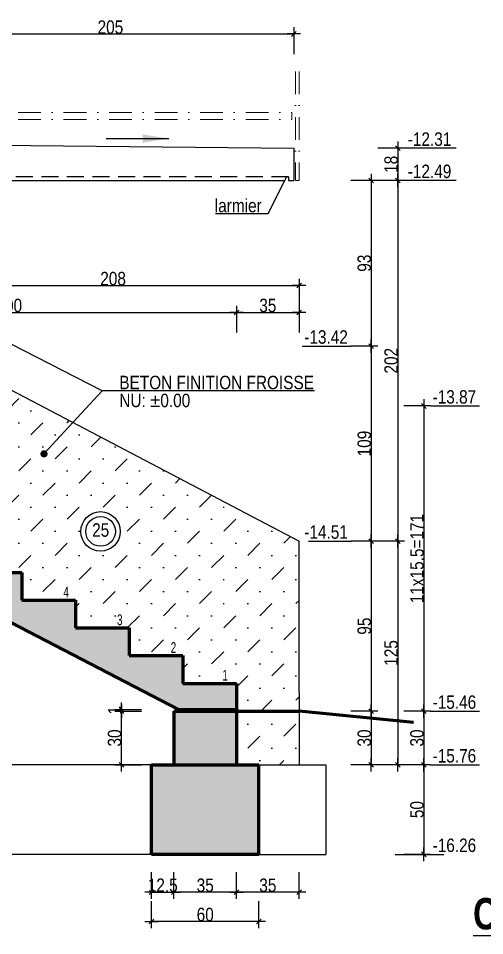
# Model space of a CAD drawing. Header units: millimetres. Extents: x -22 to 27383, y -3644 to 590.
# Drawn here: x 15660 to 16181, y -2199 to -1174 of the extents above; entities that cross this region are included whole.
import ezdxf
from ezdxf.enums import TextEntityAlignment as Align

# ---------------------------------------------------------------- set-up
doc = ezdxf.new("R2010")
doc.units = ezdxf.units.MM
doc.linetypes.add('CACHEX2', pattern=[19.05, 12.7, -6.35])
doc.linetypes.add('TIRETPTX2', pattern=[50.8, 25.4, -12.7, 0, -12.7])
for name, color, linetype in [('01_cote_gen', 4, 'Continuous'), ('01_linteaux', 2, 'Continuous'), ('01_poch_BN', 9, 'Continuous'), ('01_poch_murs', 253, 'Continuous'), ('01_texte', 230, 'Continuous'), ('AA_COTES', 2, 'Continuous')]:
    doc.layers.add(name, color=color, linetype=linetype)
doc.layers.add('01_murs_coup', color=5, linetype='Continuous', lineweight=60)
doc.layers.add('01_tram_axes', color=2, linetype='TIRETPTX2', lineweight=9)
doc.styles.add('ARIAL NA', font='ARIALN.TTF')
doc.styles.add('Arial Narrow', font='ARIALN.TTF')
doc.styles.add('impact', font='impact.ttf')
doc.styles.add('STYLE2', font='ARIALN.TTF')
doc.dimstyles.new('JB25', dxfattribs={"dimscale": 0.1, "dimtxt": 150, "dimasz": 15, "dimexe": 0.1, "dimexo": 0.1, "dimgap": 0.09, "dimtad": 1, "dimdec": 1, "dimlfac": 0.5, "dimdsep": 46, "dimtxsty": 'STYLE2', "dimblk1": 'BOND_G', "dimblk2": 'BOND_D', "dimsah": 1, "dimcen": 1.5, "dimdle": 0.01, "dimse1": 1, "dimse2": 1, "dimclrd": 4, "dimclre": 2, "dimclrt": 6, "dimazin": 2, "dimtfac": 2.333333, "dimtdec": 1, "dimtix": 1, "dimtmove": 2, "dimatfit": 3, "dimldrblk": 'BOND_G', "dimfxl": 1, "dimtolj": 1, "dimtzin": 0, "dimarcsym": 0})
doc.dimstyles.new('JB50', dxfattribs={"dimscale": 0.1, "dimtxt": 150, "dimasz": 15, "dimexe": 0.1, "dimexo": 0.1, "dimgap": 0.09, "dimtad": 1, "dimdec": 1, "dimdsep": 46, "dimtxsty": 'STYLE2', "dimblk1": 'BOND_G', "dimblk2": 'BOND_D', "dimsah": 1, "dimcen": 1.5, "dimdle": 0.01, "dimse1": 1, "dimse2": 1, "dimclrd": 4, "dimclre": 2, "dimclrt": 6, "dimazin": 2, "dimtfac": 2.333333, "dimtdec": 1, "dimtix": 1, "dimtmove": 2, "dimatfit": 3, "dimldrblk": 'BOND_G', "dimfxl": 1, "dimtolj": 1, "dimtzin": 0, "dimarcsym": 0})
pattern_1 = [(45, (-7939.609, -2972.95), (13.470384, 40.411153), [19.05, -19.05, 0, -19.05, 0, -19.05])]

# ---------------------------------------------------------------- blocks, each defined once
blk = doc.blocks.new('BOND_G')
at = {"layer": 'AA_COTES', "color": 0}
for p, q in [((0, -5), (0, 15)), ((5, 0), (-5, 0)), ((1.77, 1.77), (-1.77, -1.77))]:
    blk.add_line(p, q, dxfattribs=at)
blk = doc.blocks.new('BOND_D')
at = {"layer": 'AA_COTES', "color": 0}
for p, q in [((5, 0), (-5, 0)), ((-1.77, -1.77), (1.77, 1.77)), ((0, 5), (0, -15))]:
    blk.add_line(p, q, dxfattribs=at)
blk = doc.blocks.new('*D2112')
at = {"layer": '01_cote_gen', "color": 4, "lineweight": -2, "transparency": 16777216}
blk.add_line((16084.4, -1320.6), (16084.4, -1353.6), dxfattribs=at)
at = {"layer": 'Defpoints', "color": 0, "transparency": 16777216}
for p in [(16031.8, -1319.1), (16031.8, -1355.1), (16084.4, -1355.1)]:
    blk.add_point(p, dxfattribs=at)
at = {"layer": '01_cote_gen', "color": 4, "lineweight": -2, "transparency": 16777216, "xscale": 1.5, "yscale": 1.5, "zscale": 1.5}
for name, p, rotation in [('BOND_G', (16084.4, -1319.1), 90), ('BOND_D', (16084.4, -1355.1), 270)]:
    blk.add_blockref(name, p, dxfattribs=dict(at, rotation=rotation))
at = {"layer": '01_cote_gen', "color": 6, "transparency": 16777216, "insert": (16076.8, -1337.1), "char_height": 15, "attachment_point": 5, "rotation": 90, "style": 'STYLE2'}
blk.add_mtext('\\A1;18', dxfattribs=at)
blk = doc.blocks.new('*D2113')
at = {"layer": '01_cote_gen', "color": 4, "lineweight": -2, "transparency": 16777216}
blk.add_line((15559.4, -1191.5), (15966.4, -1191.5), dxfattribs=at)
at = {"layer": 'Defpoints', "color": 0, "transparency": 16777216}
for p in [(15557.9, -1179.6), (15967.9, -1191.5), (15967.9, -1265.3)]:
    blk.add_point(p, dxfattribs=at)
at = {"layer": '01_cote_gen', "color": 4, "lineweight": -2, "transparency": 16777216, "xscale": 1.5, "yscale": 1.5, "zscale": 1.5, "rotation": 180}
blk.add_blockref('BOND_G', (15557.9, -1191.5), dxfattribs=at)
at = {"layer": '01_cote_gen', "color": 4, "lineweight": -2, "transparency": 16777216, "xscale": 1.5, "yscale": 1.5, "zscale": 1.5}
blk.add_blockref('BOND_D', (15967.9, -1191.5), dxfattribs=at)
at = {"layer": '01_cote_gen', "color": 6, "transparency": 16777216, "insert": (15762.9, -1183.9), "char_height": 15, "attachment_point": 5, "style": 'STYLE2'}
blk.add_mtext('\\A1;205', dxfattribs=at)
blk = doc.blocks.new('*D2139')
at = {"layer": '01_cote_gen', "color": 4, "lineweight": -2, "transparency": 16777216}
blk.add_line((16113.4, -1608.6), (16113.4, -1946.6), dxfattribs=at)
at = {"layer": 'Defpoints', "color": 0, "transparency": 16777216}
for p in [(15356.9, -1607.1), (15991.9, -1948.1), (16113.4, -1948.1)]:
    blk.add_point(p, dxfattribs=at)
at = {"layer": '01_cote_gen', "color": 4, "lineweight": -2, "transparency": 16777216, "xscale": 1.5, "yscale": 1.5, "zscale": 1.5}
for name, p, rotation in [('BOND_G', (16113.4, -1607.1), 90), ('BOND_D', (16113.4, -1948.1), 270)]:
    blk.add_blockref(name, p, dxfattribs=dict(at, rotation=rotation))
at = {"layer": '01_cote_gen', "color": 6, "transparency": 16777216, "insert": (16105.7, -1777.6), "char_height": 15, "attachment_point": 5, "rotation": 90, "style": 'STYLE2'}
blk.add_mtext('\\A1;11x15.5=171', dxfattribs=at)
blk = doc.blocks.new('*D2140')
at = {"layer": '01_cote_gen', "color": 4, "lineweight": -2, "transparency": 16777216}
blk.add_line((16113.4, -1949.6), (16113.4, -2006.6), dxfattribs=at)
at = {"layer": 'Defpoints', "color": 0, "transparency": 16777216}
for p in [(16090.9, -1948.1), (16056.9, -2008.1), (16113.4, -2008.1)]:
    blk.add_point(p, dxfattribs=at)
at = {"layer": '01_cote_gen', "color": 4, "lineweight": -2, "transparency": 16777216, "xscale": 1.5, "yscale": 1.5, "zscale": 1.5}
for name, p, rotation in [('BOND_G', (16113.4, -1948.1), 90), ('BOND_D', (16113.4, -2008.1), 270)]:
    blk.add_blockref(name, p, dxfattribs=dict(at, rotation=rotation))
at = {"layer": '01_cote_gen', "color": 6, "transparency": 16777216, "insert": (16105.7, -1978.1), "char_height": 15, "attachment_point": 5, "rotation": 90, "style": 'STYLE2'}
blk.add_mtext('\\A1;30', dxfattribs=at)
blk = doc.blocks.new('*D2141')
at = {"layer": '01_cote_gen', "color": 4, "lineweight": -2, "transparency": 16777216}
blk.add_line((16113.4, -2009.6), (16113.4, -2106.6), dxfattribs=at)
at = {"layer": 'Defpoints', "color": 0, "transparency": 16777216}
for p in [(16090.9, -2008.1), (16056.9, -2108.1), (16113.4, -2108.1)]:
    blk.add_point(p, dxfattribs=at)
at = {"layer": '01_cote_gen', "color": 4, "lineweight": -2, "transparency": 16777216, "xscale": 1.5, "yscale": 1.5, "zscale": 1.5}
for name, p, rotation in [('BOND_G', (16113.4, -2008.1), 90), ('BOND_D', (16113.4, -2108.1), 270)]:
    blk.add_blockref(name, p, dxfattribs=dict(at, rotation=rotation))
at = {"layer": '01_cote_gen', "color": 6, "transparency": 16777216, "insert": (16105.7, -2058.1), "char_height": 15, "attachment_point": 5, "rotation": 90, "style": 'STYLE2'}
blk.add_mtext('\\A1;50', dxfattribs=at)
blk = doc.blocks.new('*D2142')
at = {"layer": '01_cote_gen', "color": 4, "lineweight": -2, "transparency": 16777216}
blk.add_line((15559.4, -1472.6), (15972.4, -1472.6), dxfattribs=at)
at = {"layer": 'Defpoints', "color": 0, "transparency": 16777216}
for p in [(15973.9, -1472.6), (15557.9, -1476.1), (15973.9, -1700.5)]:
    blk.add_point(p, dxfattribs=at)
at = {"layer": '01_cote_gen', "color": 4, "lineweight": -2, "transparency": 16777216, "xscale": 1.5, "yscale": 1.5, "zscale": 1.5, "rotation": 180}
blk.add_blockref('BOND_G', (15557.9, -1472.6), dxfattribs=at)
at = {"layer": '01_cote_gen', "color": 4, "lineweight": -2, "transparency": 16777216, "xscale": 1.5, "yscale": 1.5, "zscale": 1.5}
blk.add_blockref('BOND_D', (15973.9, -1472.6), dxfattribs=at)
at = {"layer": '01_cote_gen', "color": 6, "transparency": 16777216, "insert": (15765.9, -1464.9), "char_height": 15, "attachment_point": 5, "style": 'STYLE2'}
blk.add_mtext('\\A1;208', dxfattribs=at)
blk = doc.blocks.new('*D2168')
at = {"layer": '01_cote_gen', "color": 4, "lineweight": -2, "transparency": 16777216}
blk.add_line((15972.4, -2150.4), (15905.4, -2150.4), dxfattribs=at)
at = {"layer": 'Defpoints', "color": 0, "transparency": 16777216}
for p in [(15903.9, -1993.9), (15973.9, -2008.1), (15903.9, -2150.4)]:
    blk.add_point(p, dxfattribs=at)
at = {"layer": '01_cote_gen', "color": 4, "lineweight": -2, "transparency": 16777216, "xscale": 1.5, "yscale": 1.5, "zscale": 1.5, "rotation": 180}
blk.add_blockref('BOND_D', (15903.9, -2150.4), dxfattribs=at)
at = {"layer": '01_cote_gen', "color": 4, "lineweight": -2, "transparency": 16777216, "xscale": 1.5, "yscale": 1.5, "zscale": 1.5}
blk.add_blockref('BOND_G', (15973.9, -2150.4), dxfattribs=at)
at = {"layer": '01_cote_gen', "color": 6, "transparency": 16777216, "insert": (15938.9, -2142.7), "char_height": 15, "attachment_point": 5, "style": 'STYLE2'}
blk.add_mtext('\\A1;35', dxfattribs=at)
blk = doc.blocks.new('*D2161')
at = {"layer": '01_cote_gen', "color": 4, "lineweight": -2, "transparency": 16777216}
blk.add_line((15902.4, -2150.4), (15835.4, -2150.4), dxfattribs=at)
at = {"layer": 'Defpoints', "color": 0, "transparency": 16777216}
for p in [(15833.9, -1995.8), (15903.9, -1995.8), (15833.9, -2150.4)]:
    blk.add_point(p, dxfattribs=at)
at = {"layer": '01_cote_gen', "color": 4, "lineweight": -2, "transparency": 16777216, "xscale": 1.5, "yscale": 1.5, "zscale": 1.5, "rotation": 180}
blk.add_blockref('BOND_D', (15833.9, -2150.4), dxfattribs=at)
at = {"layer": '01_cote_gen', "color": 4, "lineweight": -2, "transparency": 16777216, "xscale": 1.5, "yscale": 1.5, "zscale": 1.5}
blk.add_blockref('BOND_G', (15903.9, -2150.4), dxfattribs=at)
at = {"layer": '01_cote_gen', "color": 6, "transparency": 16777216, "insert": (15868.9, -2142.7), "char_height": 15, "attachment_point": 5, "style": 'STYLE2'}
blk.add_mtext('\\A1;35', dxfattribs=at)
blk = doc.blocks.new('*D2162')
at = {"layer": '01_cote_gen', "color": 4, "lineweight": -2, "transparency": 16777216}
blk.add_line((15927.4, -2183), (15810.4, -2183), dxfattribs=at)
at = {"layer": 'Defpoints', "color": 0, "transparency": 16777216}
for p in [(15928.9, -2071.2), (15808.9, -2082.2), (15808.9, -2183)]:
    blk.add_point(p, dxfattribs=at)
at = {"layer": '01_cote_gen', "color": 4, "lineweight": -2, "transparency": 16777216, "xscale": 1.5, "yscale": 1.5, "zscale": 1.5, "rotation": 180}
blk.add_blockref('BOND_D', (15808.9, -2183), dxfattribs=at)
at = {"layer": '01_cote_gen', "color": 4, "lineweight": -2, "transparency": 16777216, "xscale": 1.5, "yscale": 1.5, "zscale": 1.5}
blk.add_blockref('BOND_G', (15928.9, -2183), dxfattribs=at)
at = {"layer": '01_cote_gen', "color": 6, "transparency": 16777216, "insert": (15868.9, -2175.4), "char_height": 15, "attachment_point": 5, "style": 'STYLE2'}
blk.add_mtext('\\A1;60', dxfattribs=at)
blk = doc.blocks.new('*D2163')
at = {"layer": '01_cote_gen', "color": 4, "lineweight": -2, "transparency": 16777216}
for p, q in [((15807.4, -2150.4), (15805.9, -2150.4)), ((15808.9, -2150.4), (15833.9, -2150.4)), ((15835.4, -2150.4), (15836.9, -2150.4))]:
    blk.add_line(p, q, dxfattribs=at)
at = {"layer": 'Defpoints', "color": 0, "transparency": 16777216}
for p in [(15833.9, -1988.6), (15808.9, -2025.1), (15833.9, -2150.4)]:
    blk.add_point(p, dxfattribs=at)
at = {"layer": '01_cote_gen', "color": 4, "lineweight": -2, "transparency": 16777216, "xscale": 1.5, "yscale": 1.5, "zscale": 1.5}
blk.add_blockref('BOND_G', (15808.9, -2150.4), dxfattribs=at)
at = {"layer": '01_cote_gen', "color": 4, "lineweight": -2, "transparency": 16777216, "xscale": 1.5, "yscale": 1.5, "zscale": 1.5, "rotation": 180}
blk.add_blockref('BOND_D', (15833.9, -2150.4), dxfattribs=at)
at = {"layer": '01_cote_gen', "color": 6, "transparency": 16777216, "insert": (15821.4, -2142.7), "char_height": 15, "attachment_point": 5, "style": 'STYLE2'}
blk.add_mtext('\\A1;12.5', dxfattribs=at)
blk = doc.blocks.new('*D2133')
at = {"layer": '01_cote_gen', "color": 4, "lineweight": -2, "transparency": 16777216}
blk.add_line((16054.4, -1759.6), (16054.4, -1946.6), dxfattribs=at)
at = {"layer": 'Defpoints', "color": 0, "transparency": 16777216}
for p in [(15998.5, -1758.1), (15938.5, -1948.1), (16054.4, -1948.1)]:
    blk.add_point(p, dxfattribs=at)
at = {"layer": '01_cote_gen', "color": 4, "lineweight": -2, "transparency": 16777216, "xscale": 1.5, "yscale": 1.5, "zscale": 1.5}
for name, p, rotation in [('BOND_G', (16054.4, -1758.1), 90), ('BOND_D', (16054.4, -1948.1), 270)]:
    blk.add_blockref(name, p, dxfattribs=dict(at, rotation=rotation))
at = {"layer": '01_cote_gen', "color": 6, "transparency": 16777216, "insert": (16046.8, -1853.1), "char_height": 15, "attachment_point": 5, "rotation": 90, "style": 'STYLE2'}
blk.add_mtext('\\A1;95', dxfattribs=at)
blk = doc.blocks.new('*D2137')
at = {"layer": '01_cote_gen', "color": 4, "lineweight": -2, "transparency": 16777216}
blk.add_line((15305.4, -1502.6), (15902.4, -1502.6), dxfattribs=at)
at = {"layer": 'Defpoints', "color": 0, "transparency": 16777216}
for p in [(15903.9, -1502.6), (15303.9, -1573.5), (15903.9, -1883.5)]:
    blk.add_point(p, dxfattribs=at)
at = {"layer": '01_cote_gen', "color": 4, "lineweight": -2, "transparency": 16777216, "xscale": 1.5, "yscale": 1.5, "zscale": 1.5, "rotation": 180}
blk.add_blockref('BOND_G', (15303.9, -1502.6), dxfattribs=at)
at = {"layer": '01_cote_gen', "color": 4, "lineweight": -2, "transparency": 16777216, "xscale": 1.5, "yscale": 1.5, "zscale": 1.5}
blk.add_blockref('BOND_D', (15903.9, -1502.6), dxfattribs=at)
at = {"layer": '01_cote_gen', "color": 6, "transparency": 16777216, "insert": (15621.4, -1494.9), "char_height": 15, "attachment_point": 5, "style": 'STYLE2'}
blk.add_mtext('\\A1;10x30=300', dxfattribs=at)
blk = doc.blocks.new('*D2138')
at = {"layer": '01_cote_gen', "color": 4, "lineweight": -2, "transparency": 16777216}
blk.add_line((15905.4, -1502.6), (15972.4, -1502.6), dxfattribs=at)
at = {"layer": 'Defpoints', "color": 0, "transparency": 16777216}
for p in [(15973.9, -1495.1), (15973.9, -1502.6), (15903.9, -1510.1)]:
    blk.add_point(p, dxfattribs=at)
at = {"layer": '01_cote_gen', "color": 4, "lineweight": -2, "transparency": 16777216, "xscale": 1.5, "yscale": 1.5, "zscale": 1.5, "rotation": 180}
blk.add_blockref('BOND_G', (15903.9, -1502.6), dxfattribs=at)
at = {"layer": '01_cote_gen', "color": 4, "lineweight": -2, "transparency": 16777216, "xscale": 1.5, "yscale": 1.5, "zscale": 1.5}
blk.add_blockref('BOND_D', (15973.9, -1502.6), dxfattribs=at)
at = {"layer": '01_cote_gen', "color": 6, "transparency": 16777216, "insert": (15938.9, -1494.9), "char_height": 15, "attachment_point": 5, "style": 'STYLE2'}
blk.add_mtext('\\A1;35', dxfattribs=at)
blk = doc.blocks.new('*D2122')
at = {"layer": '01_cote_gen', "color": 4, "lineweight": -2, "transparency": 16777216}
blk.add_line((16084.4, -1759.6), (16084.4, -2006.6), dxfattribs=at)
at = {"layer": 'Defpoints', "color": 0, "transparency": 16777216}
for p in [(16058.7, -1758.1), (16017.3, -2008.1), (16084.4, -2008.1)]:
    blk.add_point(p, dxfattribs=at)
at = {"layer": '01_cote_gen', "color": 4, "lineweight": -2, "transparency": 16777216, "xscale": 1.5, "yscale": 1.5, "zscale": 1.5}
for name, p, rotation in [('BOND_G', (16084.4, -1758.1), 90), ('BOND_D', (16084.4, -2008.1), 270)]:
    blk.add_blockref(name, p, dxfattribs=dict(at, rotation=rotation))
at = {"layer": '01_cote_gen', "color": 6, "transparency": 16777216, "insert": (16076.8, -1883.1), "char_height": 15, "attachment_point": 5, "rotation": 90, "style": 'STYLE2'}
blk.add_mtext('\\A1;125', dxfattribs=at)
blk = doc.blocks.new('*D2123')
at = {"layer": '01_cote_gen', "color": 4, "lineweight": -2, "transparency": 16777216}
blk.add_line((16054.4, -1949.6), (16054.4, -2006.6), dxfattribs=at)
at = {"layer": 'Defpoints', "color": 0, "transparency": 16777216}
for p in [(16061.9, -1948.1), (16020.5, -2008.1), (16054.4, -2008.1)]:
    blk.add_point(p, dxfattribs=at)
at = {"layer": '01_cote_gen', "color": 4, "lineweight": -2, "transparency": 16777216, "xscale": 1.5, "yscale": 1.5, "zscale": 1.5}
for name, p, rotation in [('BOND_G', (16054.4, -1948.1), 90), ('BOND_D', (16054.4, -2008.1), 270)]:
    blk.add_blockref(name, p, dxfattribs=dict(at, rotation=rotation))
at = {"layer": '01_cote_gen', "color": 6, "transparency": 16777216, "insert": (16046.8, -1978.1), "char_height": 15, "attachment_point": 5, "rotation": 90, "style": 'STYLE2'}
blk.add_mtext('\\A1;30', dxfattribs=at)
blk = doc.blocks.new('*D2124')
at = {"layer": '01_cote_gen', "color": 4, "lineweight": -2, "transparency": 16777216}
blk.add_line((16054.4, -1541.7), (16054.4, -1756.6), dxfattribs=at)
at = {"layer": 'Defpoints', "color": 0, "transparency": 16777216}
for p in [(15541.3, -1540.2), (16001.9, -1758.1), (16054.4, -1758.1)]:
    blk.add_point(p, dxfattribs=at)
at = {"layer": '01_cote_gen', "color": 4, "lineweight": -2, "transparency": 16777216, "xscale": 1.5, "yscale": 1.5, "zscale": 1.5}
for name, p, rotation in [('BOND_G', (16054.4, -1540.2), 90), ('BOND_D', (16054.4, -1758.1), 270)]:
    blk.add_blockref(name, p, dxfattribs=dict(at, rotation=rotation))
at = {"layer": '01_cote_gen', "color": 6, "transparency": 16777216, "insert": (16046.8, -1649.1), "char_height": 15, "attachment_point": 5, "rotation": 90, "style": 'STYLE2'}
blk.add_mtext('\\A1;109', dxfattribs=at)
blk = doc.blocks.new('*D2153')
at = {"layer": '01_cote_gen', "color": 4, "lineweight": -2, "transparency": 16777216}
blk.add_line((15775.3, -2006.6), (15775.3, -1949.6), dxfattribs=at)
at = {"layer": 'Defpoints', "color": 0, "transparency": 16777216}
for p in [(15775.3, -1948.1), (15865.1, -1948.1), (15865.1, -2008.1)]:
    blk.add_point(p, dxfattribs=at)
at = {"layer": '01_cote_gen', "color": 4, "lineweight": -2, "transparency": 16777216, "xscale": 1.5, "yscale": 1.5, "zscale": 1.5}
for name, p, rotation in [('BOND_D', (15775.3, -1948.1), 90), ('BOND_G', (15775.3, -2008.1), 270)]:
    blk.add_blockref(name, p, dxfattribs=dict(at, rotation=rotation))
at = {"layer": '01_cote_gen', "color": 6, "transparency": 16777216, "insert": (15767.6, -1978.1), "char_height": 15, "attachment_point": 5, "rotation": 90, "style": 'STYLE2'}
blk.add_mtext('\\A1;30', dxfattribs=at)
blk = doc.blocks.new('*D2154')
at = {"layer": '01_cote_gen', "color": 4, "lineweight": -2, "transparency": 16777216}
for p, q in [((15775.3, -1944.6), (15775.3, -1943.1)), ((15775.3, -1946.1), (15775.3, -1948.1)), ((15775.3, -1949.6), (15775.3, -1951.1))]:
    blk.add_line(p, q, dxfattribs=at)
at = {"layer": 'Defpoints', "color": 0, "transparency": 16777216}
for p in [(15851.9, -1946.1), (15775.3, -1948.1), (15851.9, -1948.1)]:
    blk.add_point(p, dxfattribs=at)
at = {"layer": '01_cote_gen', "color": 4, "lineweight": -2, "transparency": 16777216, "xscale": 1.5, "yscale": 1.5, "zscale": 1.5}
for name, p, rotation in [('BOND_G', (15775.3, -1946.1), 270), ('BOND_D', (15775.3, -1948.1), 90)]:
    blk.add_blockref(name, p, dxfattribs=dict(at, rotation=rotation))
at = {"layer": '01_cote_gen', "color": 6, "transparency": 16777216, "insert": (15767.7, -1947.1), "char_height": 15, "attachment_point": 5, "rotation": 90, "style": 'STYLE2'}
blk.add_mtext('\\A1;1', dxfattribs=at)
blk = doc.blocks.new('*D2143')
at = {"layer": '01_cote_gen', "color": 4, "lineweight": -2, "transparency": 16777216}
blk.add_line((16054.4, -1356.6), (16054.4, -1538.7), dxfattribs=at)
at = {"layer": 'Defpoints', "color": 0, "transparency": 16777216}
for p in [(16031.9, -1355.1), (16037.4, -1540.2), (16054.4, -1540.2)]:
    blk.add_point(p, dxfattribs=at)
at = {"layer": '01_cote_gen', "color": 4, "lineweight": -2, "transparency": 16777216, "xscale": 1.5, "yscale": 1.5, "zscale": 1.5}
for name, p, rotation in [('BOND_G', (16054.4, -1355.1), 90), ('BOND_D', (16054.4, -1540.2), 270)]:
    blk.add_blockref(name, p, dxfattribs=dict(at, rotation=rotation))
at = {"layer": '01_cote_gen', "color": 6, "transparency": 16777216, "insert": (16046.8, -1447.6), "char_height": 15, "attachment_point": 5, "rotation": 90, "style": 'STYLE2'}
blk.add_mtext('\\A1;93', dxfattribs=at)
blk = doc.blocks.new('*D2126')
at = {"layer": '01_cote_gen', "color": 4, "lineweight": -2, "transparency": 16777216}
blk.add_line((16084.4, -1356.6), (16084.4, -1756.6), dxfattribs=at)
at = {"layer": 'Defpoints', "color": 0, "transparency": 16777216}
for p in [(16061.9, -1355.1), (16061.9, -1758.1), (16084.4, -1758.1)]:
    blk.add_point(p, dxfattribs=at)
at = {"layer": '01_cote_gen', "color": 4, "lineweight": -2, "transparency": 16777216, "xscale": 1.5, "yscale": 1.5, "zscale": 1.5}
for name, p, rotation in [('BOND_G', (16084.4, -1355.1), 90), ('BOND_D', (16084.4, -1758.1), 270)]:
    blk.add_blockref(name, p, dxfattribs=dict(at, rotation=rotation))
at = {"layer": '01_cote_gen', "color": 6, "transparency": 16777216, "insert": (16076.8, -1556.6), "char_height": 15, "attachment_point": 5, "rotation": 90, "style": 'STYLE2'}
blk.add_mtext('\\A1;202', dxfattribs=at)

msp = doc.modelspace()

# ---------------------------------------------------------------- hatches: boundary and pattern name
at = {"layer": '01_poch_BN'}
h = msp.add_hatch(color=256, dxfattribs=at)
h.dxf.hatch_style = 1
h.paths.add_polyline_path([(15259.92, -1607.09), (15043.85, -1607.09), (15043.85, -1647.09), (15259.92, -1647.09)])
h.paths.add_polyline_path([(14599.94, -1375.75), (14559.93, -1355.09), (14529.94, -1355.09), (14529.94, -1415.09), (14599.94, -1415.09)])
h.paths.add_polyline_path([(14629.94, -1415.09), (14499.94, -1415.09), (14499.94, -1475.09), (14629.94, -1475.09)])
h.paths.add_polyline_path([(15903.92, -1948.09), (15833.92, -1948.09), (15833.92, -2008.09), (15903.92, -2008.09)])
h.paths.add_polyline_path([(15928.92, -2008.09), (15808.92, -2008.09), (15808.92, -2108.09), (15928.92, -2108.09)])
at = {"layer": '01_poch_murs'}
h = msp.add_hatch(dxfattribs=at)
h.set_pattern_fill('DOTS', color=256, scale=2)
h.set_pattern_definition([(0, (-7939.6086, -2972.9498), (1.5875, 3.175), [0, -3.175])])
h.paths.add_polyline_path([(14693.92, -1357.09), (14633.92, -1357.09), (14633.92, -1355.09), (14569.05, -1355.09), (14721.36, -1433.78, 0.2712053), (14713.65, -1416.97, 0.489293), (14715.09, -1388.09), (14693.92, -1388.09)])
h.paths.add_polyline_path([(14753.92, -1388.09), (14715.09, -1388.09, -0.489293), (14713.65, -1416.97, -0.2712053), (14721.36, -1433.78), (15049.05, -1603.09), (15113.92, -1603.09), (15113.92, -1574.09), (15053.92, -1574.09), (15053.92, -1543.09), (14993.92, -1543.09), (14993.92, -1512.09), (14933.92, -1512.09), (14933.92, -1481.09), (14873.92, -1481.09), (14873.92, -1450.09), (14813.92, -1450.09), (14813.92, -1419.09), (14753.92, -1419.09)])
h.paths.add_polyline_path([(15363.92, -1638.09), (15303.92, -1638.09), (15303.92, -1607.09), (15259.92, -1607.09), (15259.92, -1646.87), (15557.92, -1800.84), (15557.92, -1762.09), (15543.92, -1762.09), (15543.92, -1731.09), (15483.92, -1731.09), (15483.92, -1700.09), (15423.92, -1700.09), (15423.92, -1669.09), (15363.92, -1669.09)])
h.paths.add_polyline_path([(15783.92, -1855.09), (15723.92, -1855.09), (15723.92, -1824.09), (15663.92, -1824.09), (15663.92, -1793.09), (15603.92, -1793.09), (15603.92, -1762.09), (15557.92, -1762.09), (15557.92, -1800.84), (15839.05, -1946.09), (15903.92, -1946.09), (15903.92, -1917.09), (15843.92, -1917.09), (15843.92, -1886.09), (15783.92, -1886.09)])
h.paths.add_polyline_path([(15609.48, -1827.26), (15621.7, -1803.61), (15593.95, -1789.28), (15581.74, -1812.92)], flags=24)
at = {"layer": '01_poch_murs', "ltscale": 3}
h = msp.add_hatch(dxfattribs=at)
h.set_pattern_fill('MUDST', color=256, scale=3, angle=45)
h.set_pattern_definition(pattern_1)
h.paths.add_polyline_path([(15557.92, -1355.09), (15457.92, -1355.09), (15457.92, -1415.09), (15557.92, -1415.09)])
h.paths.add_polyline_path([(15557.92, -1540.15), (15557.92, -1762.09), (15603.92, -1762.09), (15603.92, -1793.09), (15663.92, -1793.09), (15663.92, -1824.09), (15723.92, -1824.09), (15723.92, -1855.09), (15783.92, -1855.09), (15783.92, -1886.09), (15843.92, -1886.09), (15843.92, -1917.09), (15903.92, -1917.09), (15903.92, -1948.09), (15973.92, -1948.09), (15973.92, -1927.09), (15973.92, -1758.09)])
h.paths.add_polyline_path([(15773.96, -1747.24, -1), (15729.82, -1747.24, -1)], flags=16)
h.paths.add_polyline_path([(15768.47, -1747.24, -1), (15735.31, -1747.24, -1)], flags=0)
h.paths.add_polyline_path([(15147.92, -1355.09), (15115.92, -1355.09), (15115.92, -1607.09), (15147.92, -1607.09)])
h.paths.add_polyline_path([(15587.26, -1762.29), (15599.5, -1762.29), (15599.5, -1743.91), (15587.26, -1743.91)], flags=25)
h.paths.add_polyline_path([(15647.31, -1793.24), (15659.45, -1793.24), (15659.45, -1775.17), (15647.31, -1775.17)], flags=25)
h.paths.add_polyline_path([(15707.32, -1824.03), (15719.44, -1824.03), (15719.44, -1806.03), (15707.32, -1806.03)], flags=24)
h.paths.add_polyline_path([(15767.26, -1855.29), (15779.5, -1855.29), (15779.5, -1836.91), (15767.26, -1836.91)], flags=25)
h.paths.add_polyline_path([(15827.31, -1886.04), (15839.45, -1886.04), (15839.45, -1867.96), (15827.31, -1867.96)], flags=24)
h.paths.add_polyline_path([(15885.12, -1917.04), (15897.26, -1917.04), (15897.26, -1898.96), (15885.12, -1898.96)], flags=24)
h.paths.add_polyline_path([(15738.64, -1757.3), (15765.41, -1757.3), (15765.41, -1734.32), (15738.64, -1734.32)], flags=8)
h = msp.add_hatch(dxfattribs=at)
h.set_pattern_fill('MUDST', color=256, scale=3, angle=45)
h.set_pattern_definition(pattern_1)
h.paths.add_polyline_path([(15973.92, -1948.09), (15903.92, -1948.09), (15903.92, -2008.09), (15928.92, -2008.09), (15973.92, -2008.09)])

# ---------------------------------------------------------------- linework, layer by layer
at = {"layer": '01_linteaux'}
for p, q in [((15557.92, -1315.09), (15967.92, -1319.09)), ((15967.92, -1319.09), (15967.92, -1355.09)), ((15961.92, -1351.09), (15961.92, -1355.09)), ((15557.92, -1355.09), (15957.92, -1355.09)), ((15961.92, -1355.09), (15967.92, -1355.09)), ((15557.92, -1540.15), (15973.92, -1758.09)), ((15973.92, -1927.09), (15973.92, -1758.09)), ((15973.92, -1927.09), (15973.92, -2008.09)), ((15808.92, -2008.09), (15557.92, -2008.09)), ((15928.92, -2008.09), (16003.92, -2008.09)), ((16003.92, -2008.09), (16003.92, -2108.09)), ((15808.92, -2108.09), (15557.92, -2108.09)), ((15928.92, -2108.09), (16003.92, -2108.09))]:
    msp.add_line(p, q, dxfattribs=at)
at = {"layer": '01_linteaux', "linetype": 'CACHEX2', "ltscale": 1.5}
msp.add_line((15961.92, -1351.09), (15579.92, -1351.09), dxfattribs=at)
at = {"layer": '01_linteaux'}
msp.add_arc((15961.92, -1355.09), 4, 90, 180, dxfattribs=at)
at = {"layer": '01_murs_coup'}
for p, q in [((15839.05, -1946.09), (15259.92, -1646.87)), ((15603.92, -1793.09), (15663.92, -1793.09)), ((15663.92, -1793.09), (15663.92, -1824.09)), ((15663.92, -1824.09), (15723.92, -1824.09)), ((15723.92, -1824.09), (15723.92, -1855.09)), ((15723.92, -1855.09), (15783.92, -1855.09)), ((15783.92, -1855.09), (15783.92, -1886.09)), ((15783.92, -1886.09), (15843.92, -1886.09)), ((15843.92, -1886.09), (15843.92, -1917.09)), ((15843.92, -1917.09), (15903.92, -1917.09)), ((15903.92, -1917.09), (15903.92, -1948.09)), ((15903.92, -1927.09), (15903.92, -2008.09)), ((15839.05, -1946.09), (15903.92, -1946.09)), ((15833.92, -1948.09), (15833.92, -2008.09)), ((15833.92, -1948.09), (15903.92, -1948.09)), ((15903.92, -1948.09), (15973.92, -1948.09)), ((16101.94, -1960.89), (15973.92, -1948.09)), ((15808.92, -2008.09), (15928.92, -2008.09)), ((15808.92, -2108.09), (15808.92, -2008.09)), ((15928.92, -2108.09), (15928.92, -2008.09)), ((15928.92, -2108.09), (15808.92, -2108.09))]:
    msp.add_line(p, q, dxfattribs=at)
at = {"layer": '01_texte'}
for p, q in [((15758.31, -1308.35), (15828.19, -1308.35)), ((16149.64, -1319.09), (16091.94, -1319.09)), ((15939.36, -1392.19), (15957.92, -1355.09)), ((16149.64, -1355.09), (16091.94, -1355.09)), ((15880.48, -1392.19), (15939.36, -1392.19)), ((15753.86, -1590.19), (15468.39, -1444.59)), ((15977.44, -1540.15), (16031.94, -1540.15)), ((15753.86, -1590.19), (15688.64, -1660.63)), ((15990.98, -1590.19), (15753.86, -1590.19)), ((16120.89, -1607.09), (16175.4, -1607.09)), ((15984.38, -1758.09), (16031.94, -1758.09)), ((16120.89, -1948.09), (16175.4, -1948.09)), ((16120.89, -2008.09), (16175.4, -2008.09)), ((16081.3, -2108.09), (16135.81, -2108.09))]:
    msp.add_line(p, q, dxfattribs=at)
at = {"layer": '01_texte', "const_width": 4}
msp.add_lwpolyline([(15686.64, -1660.63, 1), (15690.64, -1660.63, 1)], format="xyb", close=True, dxfattribs=at)
at = {"layer": '01_texte'}
for radius in [22.07, 16.58]:
    msp.add_circle((15751.89, -1747.24), radius, dxfattribs=at)
for points in [[(15828.19, -1308.35), (15799.1, -1303.74), (15799.1, -1308.35)], [(15828.19, -1308.35), (15799.1, -1312.96), (15799.1, -1308.35)]]:
    msp.add_solid(points, dxfattribs=at)
at = {"layer": '01_tram_axes'}
for p, q in [((15969.92, -1233.41), (15969.92, -1355.09)), ((15973.92, -1233.41), (15973.92, -1355.09)), ((15557.92, -1279.09), (15965.92, -1279.09)), ((15965.92, -1279.09), (15965.92, -1287.09)), ((15557.92, -1287.09), (15965.92, -1287.09)), ((15969.92, -1355.09), (15973.92, -1355.09))]:
    msp.add_line(p, q, dxfattribs=at)

# ---------------------------------------------------------------- texts
at = {"layer": '01_texte'}
for s, style, p in [('-12.31', 'ARIAL NA', (16095.35, -1316.47)), ('-12.49', 'ARIAL NA', (16095.35, -1352.47)), ('-13.42', 'ARIAL NA', (15979.68, -1537.53)), ('BETON FINITION FROISSE', 'Arial Narrow', (15772.86, -1588.4)), ('NU: %%P0.00', 'Arial Narrow', (15772.86, -1608.43)), ('-13.87', 'ARIAL NA', (16123.14, -1604.47)), ('25', 'ARIAL NA', (15742.47, -1753.21)), ('-14.51', 'ARIAL NA', (15979.68, -1755.47)), ('-15.46', 'ARIAL NA', (16123.14, -1945.47)), ('-15.76', 'ARIAL NA', (16123.14, -2005.47)), ('-16.26', 'ARIAL NA', (16123.14, -2105.47))]:
    msp.add_text(s, height=15, dxfattribs=dict(at, style=style)).set_placement(p)
for s, height, style, p in [(' larmier', 15, 'ARIAL NA', (15903.44, -1395.23)), ('%%UCOUPE S', 35, 'impact', (16252.87, -2202.44))]:
    msp.add_text(s, height=height, dxfattribs=dict(at, style=style)).set_placement(p, align=Align.BOTTOM_CENTER)
at = {"layer": '01_texte', "style": 'ARIAL NA', "width": 0.8}
for s, p in [('4', (15710.32, -1821.03)), ('3', (15770.32, -1852.03)), ('2', (15830.32, -1883.03)), ('1', (15888.13, -1914.03))]:
    msp.add_text(s, height=12, dxfattribs=at).set_placement(p)

# ---------------------------------------------------------------- dimensions: what is measured, and where the dimension line sits
at = {"layer": '01_cote_gen'}
for base, p1, p2, picture, middle in [((15967.92, -1191.52), (15557.92, -1179.62), (15967.92, -1265.3), '*D2113', (15762.92, -1183.86)), ((15973.92, -1472.57), (15557.92, -1476.14), (15973.92, -1700.47), '*D2142', (15765.92, -1464.9)), ((15973.92, -1502.58), (15903.92, -1510.08), (15973.92, -1495.07), '*D2138', (15938.92, -1494.91)), ((15833.92, -2150.4), (15808.92, -2025.07), (15833.92, -1988.58), '*D2163', (15821.42, -2142.73)), ((15833.92, -2150.4), (15903.92, -1995.78), (15833.92, -1995.78), '*D2161', (15868.92, -2142.73)), ((15903.92, -2150.4), (15973.92, -2008.09), (15903.92, -1993.86), '*D2168', (15938.92, -2142.73)), ((15808.92, -2183.05), (15928.92, -2071.17), (15808.92, -2082.21), '*D2162', (15868.92, -2175.38))]:
    dim = msp.add_linear_dim(base=base, p1=p1, p2=p2, dimstyle='JB25', dxfattribs=at)
    dim.commit()
    dim.dimension.update_dxf_attribs({"geometry": picture, "text_midpoint": middle})
for base, p1, p2, picture, middle in [((16084.44, -1355.09), (16031.84, -1319.09), (16031.84, -1355.09), '*D2112', (16076.78, -1337.09)), ((16054.44, -1758.09), (15541.31, -1540.15), (16001.94, -1758.09), '*D2124', (16046.78, -1649.12)), ((16054.44, -1948.09), (15998.46, -1758.09), (15938.46, -1948.09), '*D2133', (16046.78, -1853.09)), ((16084.44, -2008.09), (16058.7, -1758.09), (16017.31, -2008.09), '*D2122', (16076.78, -1883.09)), ((15775.28, -1948.09), (15865.1, -2008.09), (15865.1, -1948.09), '*D2153', (15767.61, -1978.09)), ((15775.28, -1948.09), (15851.95, -1946.09), (15851.95, -1948.09), '*D2154', (15767.74, -1947.09)), ((16054.44, -2008.09), (16061.94, -1948.09), (16020.55, -2008.09), '*D2123', (16046.78, -1978.09)), ((16113.39, -2008.09), (16090.89, -1948.09), (16056.9, -2008.09), '*D2140', (16105.72, -1978.09)), ((16113.39, -2108.09), (16090.89, -2008.09), (16056.9, -2108.09), '*D2141', (16105.72, -2058.09))]:
    dim = msp.add_linear_dim(base=base, p1=p1, p2=p2, angle=90, dimstyle='JB25', dxfattribs=at)
    dim.commit()
    dim.dimension.update_dxf_attribs({"geometry": picture, "text_midpoint": middle})
for base, p1, p2, text, dimstyle, picture, middle in [((16054.44, -1540.15), (16031.94, -1355.09), (16037.43, -1540.15), '93', 'JB25', '*D2143', (16046.78, -1447.62)), ((16084.44, -1758.09), (16061.94, -1355.09), (16061.94, -1758.09), '202', 'JB50', '*D2126', (16076.78, -1556.59)), ((16113.39, -1948.09), (15356.9, -1607.09), (15991.9, -1948.09), '11x15.5=171', 'JB25', '*D2139', (16105.72, -1777.59))]:
    dim = msp.add_linear_dim(base=base, p1=p1, p2=p2, angle=90, text=text, dimstyle=dimstyle, dxfattribs=at)
    dim.commit()
    dim.dimension.update_dxf_attribs({"geometry": picture, "text_midpoint": middle})
dim = msp.add_linear_dim(base=(15903.92, -1502.58), p1=(15303.92, -1573.47), p2=(15903.92, -1883.47), text='10x30=300', dimstyle='JB25', dxfattribs=at)
dim.commit()
dim.dimension.update_dxf_attribs({"geometry": '*D2137', "text_midpoint": (15621.35, -1494.91), "dimtype": 160})

doc.saveas('drawing.dxf')
